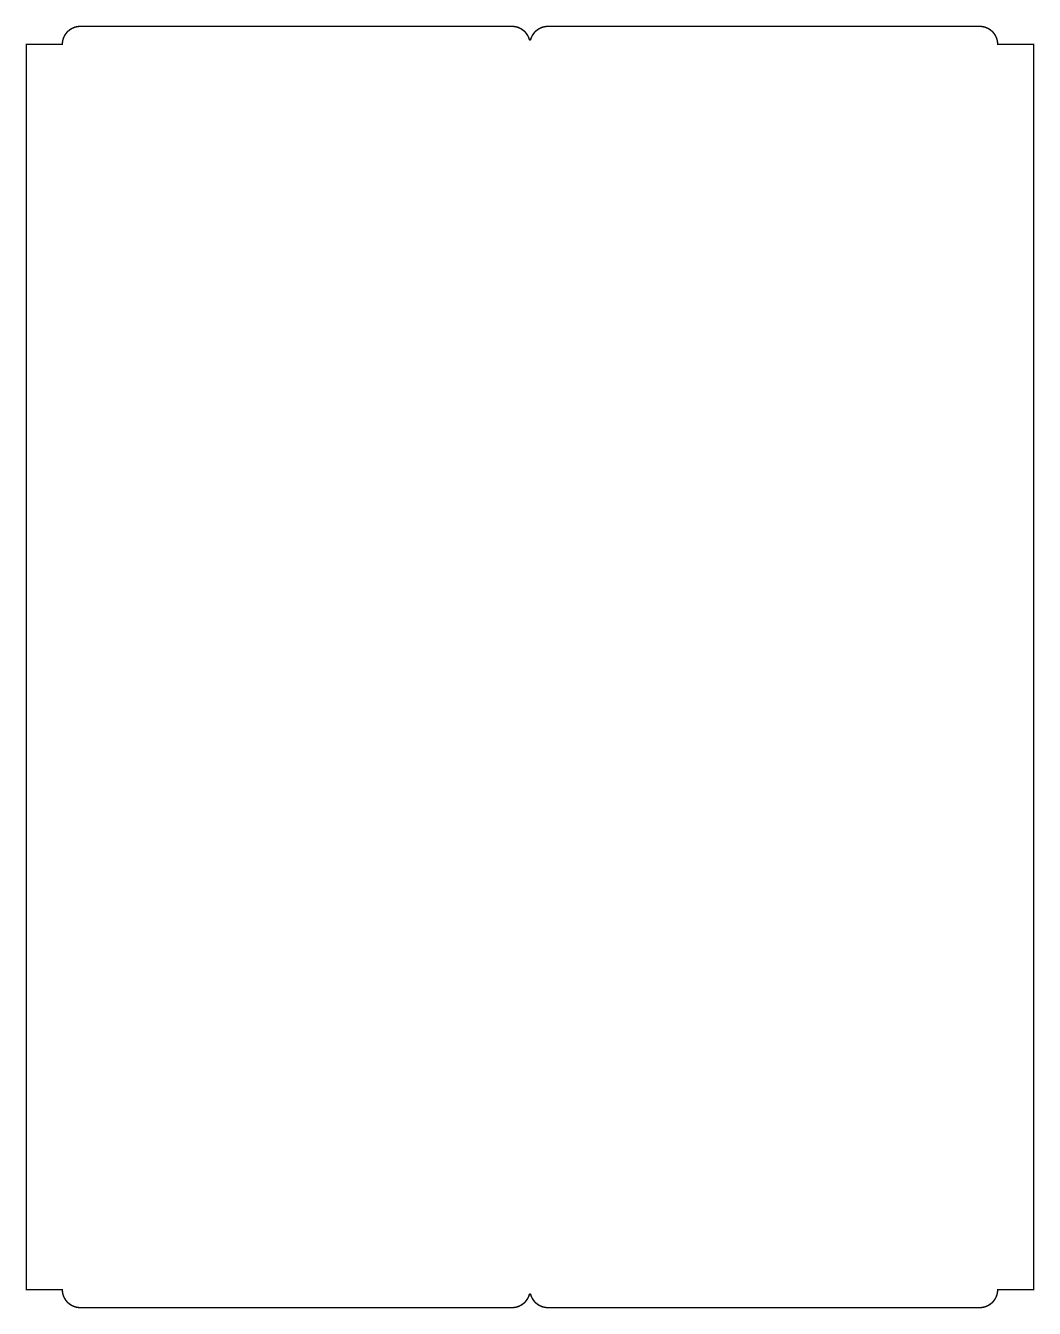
# Model space of a CAD drawing. Extents: x -5 to 135, y 0 to 178.
import ezdxf

# ---------------------------------------------------------------- set-up
doc = ezdxf.new("R2010")
doc.units = 0
doc.layers.add('058723-9ROU1_GBR', color=15, linetype='CONTINUOUS')

msp = doc.modelspace()

# ---------------------------------------------------------------- linework, layer by layer
at = {"layer": '058723-9ROU1_GBR', "const_width": 0.2}
for points in [[(2.499868, 178.000914, 0.4029676), (0.001854, 175.597388)], [(64.903732, 176.18771, 0.3348727), (62.500002, 178.00093)], [(67.499738, 178.000914, 0.3348722), (65.096034, 176.18771)], [(129.997886, 175.597388, 0.4029705), (127.499872, 178.000914)], [(64.903732, 176.18771, 0.7544048), (65.096034, 176.18771)], [(0.001904, 2.402636, 0.402835), (2.499868, 0)], [(62.500002, 0, 0.3348589), (64.903706, 1.813306)], [(65.096034, 1.813332, 0.754531), (64.903706, 1.813306)], [(65.096034, 1.813332, 0.3348615), (67.499738, 0)], [(127.499872, 0, 0.402835), (129.997836, 2.402636)]]:
    msp.add_lwpolyline(points, format="xyb", dxfattribs=at)
for points in [[(2.499868, 178.000914), (62.500002, 178.000914)], [(67.499738, 178.000914), (127.499872, 178.000914)], [(0.001904, 2.402636), (-0.001854, 2.49875), (-4.99999, 2.49875), (-4.99999, 175.50125), (-0.001854, 175.50125), (0.001854, 175.597388)], [(129.997886, 175.597388), (130.001594, 175.50125), (134.99973, 175.50125), (134.99973, 2.49875), (130.001594, 2.49875), (129.997836, 2.402636)], [(62.500002, 0), (2.499868, 0)], [(127.499872, 0), (67.499738, 0)]]:
    msp.add_lwpolyline(points, dxfattribs=at)

doc.saveas('drawing.dxf')
